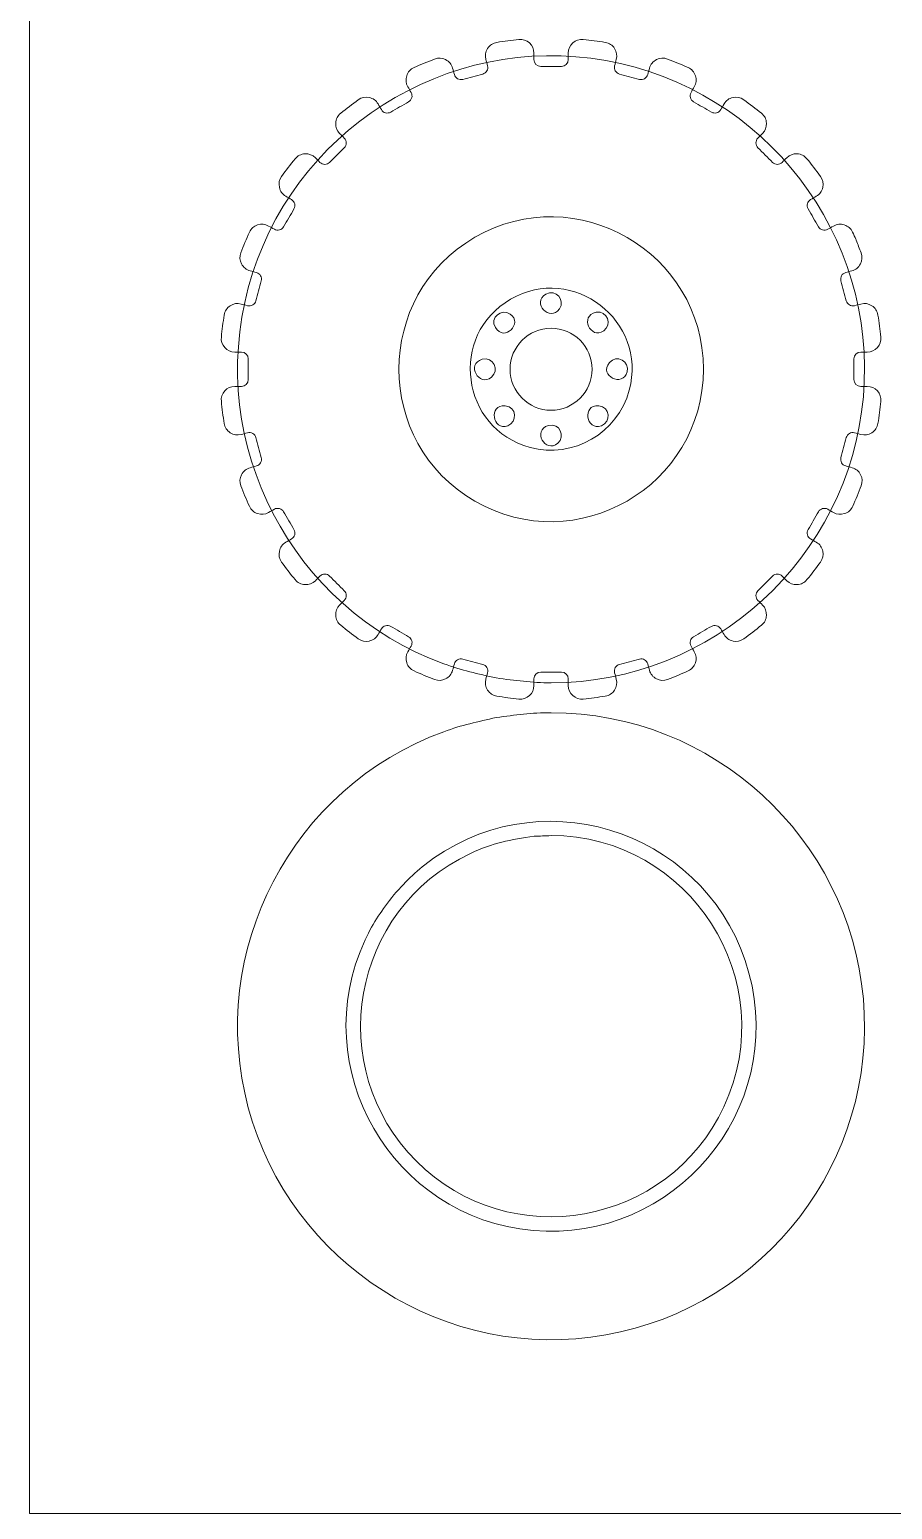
# Model space of a CAD drawing. Header units: centimetres. Extents: x -36.5 to 33.1, y -48.3 to 44.1.
# Drawn here: x -36.49 to -28.91, y -13.5 to -0.5 of the extents above; entities that cross this region are included whole.
import ezdxf

# ---------------------------------------------------------------- set-up
doc = ezdxf.new("R2010")
doc.units = ezdxf.units.CM
doc.header["$MEASUREMENT"] = 0
doc.layers.add('Camada 1', color=7, linetype='Continuous')

msp = doc.modelspace()

# ---------------------------------------------------------------- linework, layer by layer
at = {"layer": 'Camada 1', "color": 2, "lineweight": 20}
msp.add_open_spline([(-36.4923, -13.5388), (-36.4923, -13.5388), (-13.6923, -13.5388), (-13.6923, -13.5388), (-13.6923, -13.5388), (-13.6923, -13.5388), (-13.6923, 21.2612), (-13.6923, 21.2612), (-13.6923, 21.2612), (-13.6923, 21.2612), (-36.4923, 21.2612), (-36.4923, 21.2612), (-36.4923, 21.2612), (-36.4923, 21.2612), (-36.4923, -13.5388), (-36.4923, -13.5388), (-36.4923, -13.5388), (-36.4923, -13.5388), (-36.4923, -13.5388), (-36.4923, -13.5388)], degree=3, knots=[0, 0, 0, 0, 0.16666667, 0.16666667, 0.16666667, 0.16666667, 0.33333333, 0.33333333, 0.33333333, 0.33333333, 0.5, 0.5, 0.5, 0.5, 0.66666667, 0.66666667, 0.66666667, 0.66666667, 1, 1, 1, 1], dxfattribs=at)
at = {"layer": 'Camada 1', "color": 140, "lineweight": 9}
for points, knots in [([(-32.39225, -6.19936), (-32.55571, -6.16287), (-32.69401, -6.13343), (-32.85433, -6.07492), (-32.85433, -6.07492), (-34.19015, -5.58736), (-34.94148, -4.1492), (-34.57061, -2.77238), (-34.57061, -2.77238), (-34.20051, -1.39841), (-32.83141, -0.52658), (-31.42992, -0.77582), (-31.42992, -0.77582), (-30.03006, -1.02476), (-29.04179, -2.31318), (-29.1675, -3.72993), (-29.1675, -3.72993), (-29.29306, -5.14485), (-30.48994, -6.24285), (-31.91109, -6.24198), (-31.91109, -6.24198), (-32.08318, -6.24188), (-32.22489, -6.22166), (-32.39225, -6.19936)], [0, 0, 0, 0, 0.14285714, 0.14285714, 0.14285714, 0.14285714, 0.28571429, 0.28571429, 0.28571429, 0.28571429, 0.42857143, 0.42857143, 0.42857143, 0.42857143, 0.57142857, 0.57142857, 0.57142857, 0.57142857, 0.71428571, 0.71428571, 0.71428571, 0.71428571, 1, 1, 1, 1]), ([(-32.58003, -2.32877), (-33.47007, -2.84264), (-33.47008, -4.13272), (-32.58003, -4.64658), (-32.58003, -4.64658), (-31.69, -5.16046), (-30.57274, -4.51541), (-30.57274, -3.48767), (-30.57274, -3.48767), (-30.57274, -2.45991), (-31.68997, -1.81494), (-32.58003, -2.32877)], [0, 0, 0, 0, 0.25, 0.25, 0.25, 0.25, 0.5, 0.5, 0.5, 0.5, 1, 1, 1, 1]), ([(-31.22434, -3.67164), (-31.06109, -3.06206), (-31.71978, -2.5566), (-32.26633, -2.8721), (-32.26633, -2.8721), (-32.81285, -3.18756), (-32.70441, -4.01094), (-32.09489, -4.17428), (-32.09489, -4.17428), (-31.71603, -4.27581), (-31.32581, -4.05057), (-31.22434, -3.67164)], [0, 0, 0, 0, 0.25, 0.25, 0.25, 0.25, 0.5, 0.5, 0.5, 0.5, 1, 1, 1, 1]), ([(-31.95607, -2.82818), (-32.08654, -2.90493), (-31.91857, -3.07486), (-31.83684, -2.95811), (-31.83684, -2.95811), (-31.78487, -2.88387), (-31.86742, -2.77604), (-31.95607, -2.82818)], [0, 0, 0, 0, 0.33333333, 0.33333333, 0.33333333, 0.33333333, 1, 1, 1, 1]), ([(-32.40018, -3.1218), (-32.32338, -3.25234), (-32.15352, -3.08418), (-32.27025, -3.00258), (-32.27025, -3.00258), (-32.34461, -2.95061), (-32.45229, -3.03322), (-32.40018, -3.1218)], [0, 0, 0, 0, 0.33333333, 0.33333333, 0.33333333, 0.33333333, 1, 1, 1, 1]), ([(-31.5157, -2.98772), (-31.6644, -3.01544), (-31.56456, -3.23222), (-31.44813, -3.15069), (-31.44813, -3.15069), (-31.37326, -3.09825), (-31.41505, -2.96895), (-31.5157, -2.98772)], [0, 0, 0, 0, 0.33333333, 0.33333333, 0.33333333, 0.33333333, 1, 1, 1, 1]), ([(-32.51565, -3.40044), (-32.66145, -3.441), (-32.54298, -3.64824), (-32.43414, -3.55688), (-32.43414, -3.55688), (-32.36429, -3.49822), (-32.41681, -3.37296), (-32.51565, -3.40044)], [0, 0, 0, 0, 0.33333333, 0.33333333, 0.33333333, 0.33333333, 1, 1, 1, 1]), ([(-31.39894, -3.42971), (-31.49511, -3.54647), (-31.27932, -3.64828), (-31.24239, -3.51112), (-31.24239, -3.51112), (-31.21885, -3.42362), (-31.33329, -3.34997), (-31.39894, -3.42971)], [0, 0, 0, 0, 0.33333333, 0.33333333, 0.33333333, 0.33333333, 1, 1, 1, 1]), ([(-32.314, -3.80868), (-32.46503, -3.79672), (-32.42469, -4.03224), (-32.29101, -3.98356), (-32.29101, -3.98356), (-32.20548, -3.95241), (-32.21177, -3.81677), (-32.314, -3.80868)], [0, 0, 0, 0, 0.33333333, 0.33333333, 0.33333333, 0.33333333, 1, 1, 1, 1]), ([(-31.49196, -3.80868), (-31.64302, -3.79674), (-31.60264, -4.03224), (-31.46897, -3.98356), (-31.46897, -3.98356), (-31.38347, -3.95241), (-31.38977, -3.81677), (-31.49196, -3.80868)], [0, 0, 0, 0, 0.33333333, 0.33333333, 0.33333333, 0.33333333, 1, 1, 1, 1]), ([(-31.93439, -3.9817), (-32.08019, -4.02226), (-31.96173, -4.2295), (-31.85289, -4.13814), (-31.85289, -4.13814), (-31.78302, -4.07949), (-31.83553, -3.95421), (-31.93439, -3.9817)], [0, 0, 0, 0, 0.33333333, 0.33333333, 0.33333333, 0.33333333, 1, 1, 1, 1]), ([(-33.29209, -8.10364), (-33.396, -8.23925), (-33.47005, -8.3407), (-33.54393, -8.49908), (-33.54393, -8.49908), (-34.07001, -9.62694), (-33.30687, -10.94482), (-32.06949, -11.05314), (-32.06949, -11.05314), (-30.82831, -11.1618), (-29.84749, -9.99672), (-30.17215, -8.79137), (-30.17215, -8.79137), (-30.4959, -7.58936), (-31.92249, -7.06931), (-32.94315, -7.78361), (-32.94315, -7.78361), (-33.08772, -7.8848), (-33.17565, -7.97639), (-33.29209, -8.10364)], [0, 0, 0, 0, 0.16666667, 0.16666667, 0.16666667, 0.16666667, 0.33333333, 0.33333333, 0.33333333, 0.33333333, 0.5, 0.5, 0.5, 0.5, 0.66666667, 0.66666667, 0.66666667, 0.66666667, 1, 1, 1, 1])]:
    msp.add_open_spline(points, degree=3, knots=knots, dxfattribs=at)
at = {"layer": 'Camada 1', "color": 250, "lineweight": 9}
msp.add_open_spline([(-30.68145, -1.05659), (-30.67188, -1.03991), (-30.66233, -1.02321), (-30.65278, -1.00653), (-30.65278, -1.00653), (-30.63504, -0.97558), (-30.63174, -0.9438), (-30.64273, -0.90988), (-30.64273, -0.90988), (-30.65374, -0.87593), (-30.67503, -0.85217), (-30.70756, -0.8375), (-30.70756, -0.8375), (-30.76687, -0.81074), (-30.82703, -0.78581), (-30.88791, -0.7628), (-30.88791, -0.7628), (-30.92123, -0.7502), (-30.9532, -0.75197), (-30.98493, -0.76817), (-30.98493, -0.76817), (-31.0167, -0.7844), (-31.0368, -0.80919), (-31.04615, -0.84362), (-31.04615, -0.84362), (-31.05118, -0.86216), (-31.05622, -0.8807), (-31.06125, -0.89925), (-31.06125, -0.89925), (-31.06987, -0.93108), (-31.10283, -0.95004), (-31.13469, -0.94151), (-31.13469, -0.94151), (-31.19315, -0.92585), (-31.25161, -0.91018), (-31.31008, -0.89452), (-31.31008, -0.89452), (-31.34194, -0.88599), (-31.36099, -0.8531), (-31.35256, -0.82121), (-31.35256, -0.82121), (-31.34764, -0.80262), (-31.34273, -0.78402), (-31.33781, -0.76542), (-31.33781, -0.76542), (-31.3287, -0.73094), (-31.33374, -0.69941), (-31.35315, -0.66948), (-31.35315, -0.66948), (-31.37255, -0.63953), (-31.39925, -0.6221), (-31.43447, -0.61634), (-31.43447, -0.61634), (-31.49871, -0.60584), (-31.56325, -0.59733), (-31.62802, -0.59085), (-31.62802, -0.59085), (-31.66347, -0.58731), (-31.69389, -0.5973), (-31.72035, -0.62116), (-31.72035, -0.62116), (-31.74684, -0.64508), (-31.75985, -0.67421), (-31.75996, -0.7099), (-31.75996, -0.7099), (-31.76002, -0.72911), (-31.76008, -0.74834), (-31.76014, -0.76756), (-31.76014, -0.76756), (-31.76025, -0.80054), (-31.78716, -0.82737), (-31.82014, -0.82737), (-31.82014, -0.82737), (-31.88067, -0.82737), (-31.94118, -0.82737), (-32.00171, -0.82737), (-32.00171, -0.82737), (-32.03469, -0.82737), (-32.0616, -0.80054), (-32.06171, -0.76756), (-32.06171, -0.76756), (-32.06177, -0.74832), (-32.06184, -0.72909), (-32.0619, -0.70985), (-32.0619, -0.70985), (-32.06202, -0.67416), (-32.07504, -0.64504), (-32.10154, -0.62115), (-32.10154, -0.62115), (-32.12799, -0.59729), (-32.15839, -0.58731), (-32.19384, -0.59085), (-32.19384, -0.59085), (-32.25861, -0.59733), (-32.32317, -0.60584), (-32.3874, -0.61634), (-32.3874, -0.61634), (-32.42262, -0.62208), (-32.44932, -0.63954), (-32.46874, -0.66948), (-32.46874, -0.66948), (-32.48813, -0.69941), (-32.49317, -0.73095), (-32.48406, -0.76542), (-32.48406, -0.76542), (-32.47914, -0.78402), (-32.47423, -0.80262), (-32.46931, -0.82121), (-32.46931, -0.82121), (-32.46088, -0.8531), (-32.47993, -0.88598), (-32.51179, -0.89452), (-32.51179, -0.89452), (-32.57025, -0.91018), (-32.62871, -0.92585), (-32.68716, -0.94151), (-32.68716, -0.94151), (-32.71902, -0.95004), (-32.75196, -0.9311), (-32.7606, -0.89926), (-32.7606, -0.89926), (-32.76563, -0.8807), (-32.77068, -0.86212), (-32.77572, -0.84356), (-32.77572, -0.84356), (-32.78507, -0.80914), (-32.80518, -0.78437), (-32.83695, -0.76815), (-32.83695, -0.76815), (-32.86867, -0.75196), (-32.90063, -0.75018), (-32.93395, -0.76278), (-32.93395, -0.76278), (-32.99484, -0.7858), (-33.055, -0.81072), (-33.11433, -0.8375), (-33.11433, -0.8375), (-33.14686, -0.85218), (-33.16813, -0.87596), (-33.17913, -0.9099), (-33.17913, -0.9099), (-33.19012, -0.94383), (-33.18681, -0.9756), (-33.16907, -1.00655), (-33.16907, -1.00655), (-33.15952, -1.02323), (-33.14995, -1.03992), (-33.1404, -1.0566), (-33.1404, -1.0566), (-33.12402, -1.08522), (-33.13391, -1.1219), (-33.16246, -1.13838), (-33.16246, -1.13838), (-33.21487, -1.16865), (-33.26729, -1.19891), (-33.31971, -1.22918), (-33.31971, -1.22918), (-33.34827, -1.24566), (-33.38497, -1.2359), (-33.40156, -1.2074), (-33.40156, -1.2074), (-33.41124, -1.19078), (-33.42091, -1.17416), (-33.43059, -1.15752), (-33.43059, -1.15752), (-33.44851, -1.12667), (-33.47436, -1.10795), (-33.50926, -1.1005), (-33.50926, -1.1005), (-33.54405, -1.09307), (-33.57549, -1.09965), (-33.60437, -1.12042), (-33.60437, -1.12042), (-33.65722, -1.15842), (-33.70888, -1.19807), (-33.75925, -1.23928), (-33.75925, -1.23928), (-33.78687, -1.26186), (-33.80127, -1.29034), (-33.8031, -1.32597), (-33.8031, -1.32597), (-33.80493, -1.3615), (-33.79345, -1.39149), (-33.76839, -1.41672), (-33.76839, -1.41672), (-33.75484, -1.43036), (-33.7413, -1.444), (-33.72775, -1.45762), (-33.72775, -1.45762), (-33.70449, -1.48101), (-33.70453, -1.51904), (-33.72786, -1.54236), (-33.72786, -1.54236), (-33.77067, -1.58516), (-33.81346, -1.62795), (-33.85625, -1.67075), (-33.85625, -1.67075), (-33.87957, -1.69407), (-33.91756, -1.69414), (-33.94096, -1.67091), (-33.94096, -1.67091), (-33.95461, -1.65735), (-33.96827, -1.64379), (-33.98191, -1.63023), (-33.98191, -1.63023), (-34.00716, -1.60516), (-34.03715, -1.5937), (-34.07267, -1.59552), (-34.07267, -1.59552), (-34.10831, -1.59737), (-34.13677, -1.61177), (-34.15937, -1.6394), (-34.15937, -1.6394), (-34.20057, -1.68977), (-34.2402, -1.74142), (-34.27819, -1.79427), (-34.27819, -1.79427), (-34.29897, -1.82315), (-34.30554, -1.85458), (-34.29811, -1.88937), (-34.29811, -1.88937), (-34.29066, -1.92426), (-34.27194, -1.9501), (-34.24109, -1.96804), (-34.24109, -1.96804), (-34.22447, -1.97771), (-34.20784, -1.98738), (-34.19122, -1.99707), (-34.19122, -1.99707), (-34.16272, -2.01365), (-34.15295, -2.05037), (-34.16944, -2.07893), (-34.16944, -2.07893), (-34.1997, -2.13134), (-34.22997, -2.18374), (-34.26023, -2.23616), (-34.26023, -2.23616), (-34.27672, -2.26472), (-34.3134, -2.27462), (-34.34202, -2.25821), (-34.34202, -2.25821), (-34.35871, -2.24865), (-34.37541, -2.23908), (-34.39211, -2.22952), (-34.39211, -2.22952), (-34.42305, -2.2118), (-34.45481, -2.20848), (-34.48873, -2.21948), (-34.48873, -2.21948), (-34.52267, -2.23048), (-34.54644, -2.25176), (-34.56113, -2.28429), (-34.56113, -2.28429), (-34.5879, -2.3436), (-34.61281, -2.40377), (-34.63583, -2.46465), (-34.63583, -2.46465), (-34.64844, -2.49796), (-34.64667, -2.52994), (-34.63047, -2.56167), (-34.63047, -2.56167), (-34.61424, -2.59346), (-34.58945, -2.61357), (-34.55501, -2.62292), (-34.55501, -2.62292), (-34.53646, -2.62794), (-34.51789, -2.63298), (-34.49933, -2.63802), (-34.49933, -2.63802), (-34.46752, -2.64666), (-34.44857, -2.6796), (-34.4571, -2.71145), (-34.4571, -2.71145), (-34.47276, -2.76992), (-34.48843, -2.82837), (-34.50409, -2.88683), (-34.50409, -2.88683), (-34.51263, -2.91868), (-34.54551, -2.93774), (-34.57739, -2.92931), (-34.57739, -2.92931), (-34.59599, -2.92439), (-34.6146, -2.91948), (-34.63321, -2.91456), (-34.63321, -2.91456), (-34.66769, -2.90546), (-34.69921, -2.9105), (-34.72914, -2.9299), (-34.72914, -2.9299), (-34.75909, -2.9493), (-34.77653, -2.976), (-34.78229, -3.01122), (-34.78229, -3.01122), (-34.79279, -3.07546), (-34.8013, -3.14001), (-34.80778, -3.20477), (-34.80778, -3.20477), (-34.81132, -3.24022), (-34.80132, -3.27064), (-34.77747, -3.2971), (-34.77747, -3.2971), (-34.75355, -3.3236), (-34.72441, -3.3366), (-34.68873, -3.33671), (-34.68873, -3.33671), (-34.6695, -3.33677), (-34.65028, -3.33683), (-34.63105, -3.33689), (-34.63105, -3.33689), (-34.59808, -3.337), (-34.57125, -3.36392), (-34.57125, -3.39689), (-34.57125, -3.39689), (-34.57125, -3.45742), (-34.57125, -3.51795), (-34.57125, -3.57848), (-34.57125, -3.57848), (-34.57125, -3.61145), (-34.59808, -3.63837), (-34.63105, -3.63848), (-34.63105, -3.63848), (-34.6503, -3.63854), (-34.66954, -3.63861), (-34.68877, -3.63867), (-34.68877, -3.63867), (-34.72445, -3.63879), (-34.75359, -3.6518), (-34.77748, -3.67829), (-34.77748, -3.67829), (-34.80132, -3.70475), (-34.81132, -3.73516), (-34.80778, -3.77061), (-34.80778, -3.77061), (-34.8013, -3.83537), (-34.79279, -3.89992), (-34.78229, -3.96416), (-34.78229, -3.96416), (-34.77653, -3.99938), (-34.75909, -4.02608), (-34.72914, -4.04548), (-34.72914, -4.04548), (-34.69921, -4.06488), (-34.66769, -4.06992), (-34.63321, -4.06082), (-34.63321, -4.06082), (-34.6146, -4.0559), (-34.59599, -4.05099), (-34.57739, -4.04607), (-34.57739, -4.04607), (-34.54551, -4.03764), (-34.51263, -4.0567), (-34.50409, -4.08855), (-34.50409, -4.08855), (-34.48843, -4.14701), (-34.47276, -4.20548), (-34.4571, -4.26393), (-34.4571, -4.26393), (-34.44857, -4.29579), (-34.46752, -4.32873), (-34.49935, -4.33737), (-34.49935, -4.33737), (-34.51792, -4.3424), (-34.53649, -4.34745), (-34.55506, -4.35249), (-34.55506, -4.35249), (-34.58947, -4.36184), (-34.61424, -4.38195), (-34.63047, -4.41371), (-34.63047, -4.41371), (-34.64665, -4.44544), (-34.64843, -4.4774), (-34.63583, -4.51072), (-34.63583, -4.51072), (-34.61281, -4.57161), (-34.58789, -4.63176), (-34.56112, -4.69109), (-34.56112, -4.69109), (-34.54643, -4.72362), (-34.52266, -4.7449), (-34.48871, -4.75589), (-34.48871, -4.75589), (-34.45479, -4.76688), (-34.42301, -4.76357), (-34.39206, -4.74584), (-34.39206, -4.74584), (-34.37538, -4.73628), (-34.35869, -4.72672), (-34.34201, -4.71717), (-34.34201, -4.71717), (-34.31339, -4.70079), (-34.27672, -4.71068), (-34.26023, -4.73924), (-34.26023, -4.73924), (-34.22997, -4.79165), (-34.1997, -4.84407), (-34.16944, -4.89648), (-34.16944, -4.89648), (-34.15295, -4.92504), (-34.16272, -4.96175), (-34.19122, -4.97834), (-34.19122, -4.97834), (-34.20784, -4.98802), (-34.22447, -4.99769), (-34.24109, -5.00736), (-34.24109, -5.00736), (-34.27194, -5.0253), (-34.29067, -5.05114), (-34.29813, -5.08605), (-34.29813, -5.08605), (-34.30555, -5.12084), (-34.29895, -5.15226), (-34.27818, -5.18115), (-34.27818, -5.18115), (-34.24019, -5.234), (-34.20057, -5.28566), (-34.15935, -5.33602), (-34.15935, -5.33602), (-34.13675, -5.36363), (-34.10827, -5.37802), (-34.07265, -5.37987), (-34.07265, -5.37987), (-34.03713, -5.38169), (-34.00715, -5.37022), (-33.98191, -5.34516), (-33.98191, -5.34516), (-33.96826, -5.3316), (-33.95461, -5.31804), (-33.94096, -5.30448), (-33.94096, -5.30448), (-33.91756, -5.28125), (-33.87957, -5.28132), (-33.85625, -5.30463), (-33.85625, -5.30463), (-33.81346, -5.34743), (-33.77065, -5.39022), (-33.72786, -5.43303), (-33.72786, -5.43303), (-33.70453, -5.45636), (-33.70449, -5.49437), (-33.72775, -5.51776), (-33.72775, -5.51776), (-33.7413, -5.53138), (-33.75484, -5.54502), (-33.76839, -5.55866), (-33.76839, -5.55866), (-33.79345, -5.58389), (-33.80493, -5.61388), (-33.8031, -5.64941), (-33.8031, -5.64941), (-33.80127, -5.68504), (-33.78687, -5.71352), (-33.75925, -5.7361), (-33.75925, -5.7361), (-33.70888, -5.77731), (-33.65722, -5.81696), (-33.60437, -5.85496), (-33.60437, -5.85496), (-33.57549, -5.87573), (-33.54405, -5.88231), (-33.50926, -5.87488), (-33.50926, -5.87488), (-33.47436, -5.86743), (-33.44851, -5.84871), (-33.43059, -5.81786), (-33.43059, -5.81786), (-33.42091, -5.80122), (-33.41124, -5.7846), (-33.40156, -5.76798), (-33.40156, -5.76798), (-33.38497, -5.73948), (-33.34827, -5.72972), (-33.31971, -5.7462), (-33.31971, -5.7462), (-33.26729, -5.77647), (-33.21489, -5.80673), (-33.16247, -5.837), (-33.16247, -5.837), (-33.13391, -5.85348), (-33.12402, -5.89016), (-33.1404, -5.91878), (-33.1404, -5.91878), (-33.14995, -5.93546), (-33.15952, -5.95215), (-33.16907, -5.96883), (-33.16907, -5.96883), (-33.18681, -5.99978), (-33.19012, -6.03155), (-33.17913, -6.06548), (-33.17913, -6.06548), (-33.16813, -6.09944), (-33.14686, -6.1232), (-33.11433, -6.13788), (-33.11433, -6.13788), (-33.05501, -6.16466), (-32.99484, -6.18956), (-32.93397, -6.21258), (-32.93397, -6.21258), (-32.90065, -6.22518), (-32.86869, -6.22342), (-32.83697, -6.20723), (-32.83697, -6.20723), (-32.80519, -6.19101), (-32.78508, -6.16624), (-32.77572, -6.13181), (-32.77572, -6.13181), (-32.77067, -6.11325), (-32.76563, -6.09468), (-32.7606, -6.07612), (-32.7606, -6.07612), (-32.75196, -6.04428), (-32.71902, -6.02534), (-32.68716, -6.03387), (-32.68716, -6.03387), (-32.62871, -6.04953), (-32.57026, -6.0652), (-32.51179, -6.08086), (-32.51179, -6.08086), (-32.47993, -6.0894), (-32.46088, -6.12228), (-32.46931, -6.15417), (-32.46931, -6.15417), (-32.47423, -6.17276), (-32.47914, -6.19134), (-32.48406, -6.20994), (-32.48406, -6.20994), (-32.49318, -6.24442), (-32.48813, -6.27596), (-32.46873, -6.30588), (-32.46873, -6.30588), (-32.44932, -6.33582), (-32.42262, -6.35328), (-32.38741, -6.35903), (-32.38741, -6.35903), (-32.32317, -6.36953), (-32.25861, -6.37804), (-32.19384, -6.38452), (-32.19384, -6.38452), (-32.15839, -6.38806), (-32.12799, -6.37808), (-32.10154, -6.35422), (-32.10154, -6.35422), (-32.07504, -6.33033), (-32.06202, -6.3012), (-32.0619, -6.26552), (-32.0619, -6.26552), (-32.06184, -6.24628), (-32.06177, -6.22704), (-32.06171, -6.20781), (-32.06171, -6.20781), (-32.0616, -6.17483), (-32.03469, -6.148), (-32.00171, -6.148), (-32.00171, -6.148), (-31.94119, -6.148), (-31.88067, -6.148), (-31.82015, -6.148), (-31.82015, -6.148), (-31.78719, -6.148), (-31.76027, -6.17481), (-31.76015, -6.20777), (-31.76015, -6.20777), (-31.76008, -6.22701), (-31.76002, -6.24624), (-31.75996, -6.26547), (-31.75996, -6.26547), (-31.75985, -6.30116), (-31.74684, -6.33029), (-31.72035, -6.35421), (-31.72035, -6.35421), (-31.69389, -6.37806), (-31.66347, -6.38806), (-31.62802, -6.38452), (-31.62802, -6.38452), (-31.56325, -6.37804), (-31.49869, -6.36953), (-31.43446, -6.35903), (-31.43446, -6.35903), (-31.39925, -6.35328), (-31.37255, -6.33582), (-31.35315, -6.30588), (-31.35315, -6.30588), (-31.33374, -6.27596), (-31.32869, -6.24442), (-31.33781, -6.20994), (-31.33781, -6.20994), (-31.34273, -6.19134), (-31.34764, -6.17276), (-31.35256, -6.15417), (-31.35256, -6.15417), (-31.36099, -6.12228), (-31.34194, -6.08939), (-31.31008, -6.08086), (-31.31008, -6.08086), (-31.25161, -6.0652), (-31.19315, -6.04953), (-31.13469, -6.03387), (-31.13469, -6.03387), (-31.10283, -6.02534), (-31.06987, -6.0443), (-31.06125, -6.07613), (-31.06125, -6.07613), (-31.05622, -6.09468), (-31.05118, -6.11322), (-31.04615, -6.13176), (-31.04615, -6.13176), (-31.0368, -6.16622), (-31.01669, -6.19098), (-30.9849, -6.20721), (-30.9849, -6.20721), (-30.95317, -6.22341), (-30.92121, -6.22517), (-30.88788, -6.21257), (-30.88788, -6.21257), (-30.82702, -6.18956), (-30.76687, -6.16463), (-30.70756, -6.13788), (-30.70756, -6.13788), (-30.67503, -6.12322), (-30.65374, -6.09945), (-30.64273, -6.0655), (-30.64273, -6.0655), (-30.63174, -6.03158), (-30.63504, -5.9998), (-30.65278, -5.96885), (-30.65278, -5.96885), (-30.66233, -5.95217), (-30.67188, -5.93547), (-30.68145, -5.91879), (-30.68145, -5.91879), (-30.69785, -5.89017), (-30.68795, -5.85348), (-30.65939, -5.837), (-30.65939, -5.837), (-30.60697, -5.80673), (-30.55457, -5.77647), (-30.50215, -5.7462), (-30.50215, -5.7462), (-30.47361, -5.72972), (-30.4369, -5.73948), (-30.4203, -5.76797), (-30.4203, -5.76797), (-30.41062, -5.7846), (-30.40095, -5.80125), (-30.39126, -5.81788), (-30.39126, -5.81788), (-30.37331, -5.84872), (-30.34747, -5.86744), (-30.31258, -5.87488), (-30.31258, -5.87488), (-30.27779, -5.88231), (-30.24637, -5.87571), (-30.21749, -5.85495), (-30.21749, -5.85495), (-30.16464, -5.81696), (-30.11299, -5.77732), (-30.06262, -5.7361), (-30.06262, -5.7361), (-30.03501, -5.71352), (-30.02061, -5.68504), (-30.01877, -5.64941), (-30.01877, -5.64941), (-30.01695, -5.61388), (-30.02842, -5.58389), (-30.05349, -5.55866), (-30.05349, -5.55866), (-30.06703, -5.54501), (-30.08058, -5.53138), (-30.09413, -5.51775), (-30.09413, -5.51775), (-30.11739, -5.49435), (-30.11733, -5.45634), (-30.09401, -5.43302), (-30.09401, -5.43302), (-30.05121, -5.39022), (-30.0084, -5.34742), (-29.96561, -5.30462), (-29.96561, -5.30462), (-29.94228, -5.28129), (-29.90425, -5.28124), (-29.88087, -5.30451), (-29.88087, -5.30451), (-29.86723, -5.31807), (-29.85359, -5.33162), (-29.83995, -5.34516), (-29.83995, -5.34516), (-29.81471, -5.37022), (-29.78473, -5.38169), (-29.74921, -5.37987), (-29.74921, -5.37987), (-29.71359, -5.37802), (-29.68511, -5.36363), (-29.66251, -5.33602), (-29.66251, -5.33602), (-29.62129, -5.28564), (-29.58163, -5.23398), (-29.54364, -5.18112), (-29.54364, -5.18112), (-29.52288, -5.15224), (-29.51632, -5.12081), (-29.52375, -5.08602), (-29.52375, -5.08602), (-29.5312, -5.05113), (-29.54992, -5.0253), (-29.58077, -5.00736), (-29.58077, -5.00736), (-29.59739, -4.99769), (-29.61401, -4.98802), (-29.63063, -4.97834), (-29.63063, -4.97834), (-29.65913, -4.96175), (-29.6689, -4.92504), (-29.65241, -4.89648), (-29.65241, -4.89648), (-29.62215, -4.84407), (-29.59189, -4.79165), (-29.56163, -4.73924), (-29.56163, -4.73924), (-29.54514, -4.71068), (-29.50845, -4.70078), (-29.47983, -4.71718), (-29.47983, -4.71718), (-29.46313, -4.72676), (-29.44644, -4.73631), (-29.42974, -4.74587), (-29.42974, -4.74587), (-29.39879, -4.76358), (-29.36704, -4.76688), (-29.33311, -4.75589), (-29.33311, -4.75589), (-29.29918, -4.74489), (-29.27541, -4.72361), (-29.26073, -4.69109), (-29.26073, -4.69109), (-29.23397, -4.63178), (-29.20907, -4.57161), (-29.18604, -4.51073), (-29.18604, -4.51073), (-29.17344, -4.47742), (-29.17521, -4.44545), (-29.19139, -4.41374), (-29.19139, -4.41374), (-29.20762, -4.38196), (-29.23239, -4.36185), (-29.26681, -4.35249), (-29.26681, -4.35249), (-29.28538, -4.34744), (-29.30394, -4.3424), (-29.32251, -4.33736), (-29.32251, -4.33736), (-29.35433, -4.32872), (-29.37328, -4.29579), (-29.36475, -4.26393), (-29.36475, -4.26393), (-29.34909, -4.20548), (-29.33343, -4.14701), (-29.31777, -4.08855), (-29.31777, -4.08855), (-29.30923, -4.0567), (-29.27635, -4.03764), (-29.24447, -4.04607), (-29.24447, -4.04607), (-29.22587, -4.05099), (-29.20726, -4.0559), (-29.18865, -4.06082), (-29.18865, -4.06082), (-29.15417, -4.06992), (-29.12265, -4.06488), (-29.09272, -4.04548), (-29.09272, -4.04548), (-29.06277, -4.02608), (-29.04533, -3.99938), (-29.03957, -3.96416), (-29.03957, -3.96416), (-29.02907, -3.89992), (-29.02056, -3.83537), (-29.01408, -3.77061), (-29.01408, -3.77061), (-29.01054, -3.73516), (-29.02054, -3.70475), (-29.04438, -3.67829), (-29.04438, -3.67829), (-29.06827, -3.6518), (-29.09741, -3.63879), (-29.13309, -3.63867), (-29.13309, -3.63867), (-29.15232, -3.63861), (-29.17156, -3.63854), (-29.19081, -3.63848), (-29.19081, -3.63848), (-29.22378, -3.63837), (-29.25061, -3.61145), (-29.25061, -3.57848), (-29.25061, -3.57848), (-29.25061, -3.51795), (-29.25061, -3.45743), (-29.25061, -3.3969), (-29.25061, -3.3969), (-29.25061, -3.36394), (-29.22381, -3.33702), (-29.19084, -3.3369), (-29.19084, -3.3369), (-29.17161, -3.33683), (-29.15237, -3.33677), (-29.13315, -3.33671), (-29.13315, -3.33671), (-29.09746, -3.3366), (-29.06832, -3.3236), (-29.04441, -3.2971), (-29.04441, -3.2971), (-29.02055, -3.27064), (-29.01055, -3.24022), (-29.01409, -3.20477), (-29.01409, -3.20477), (-29.02057, -3.14), (-29.02907, -3.07544), (-29.03958, -3.0112), (-29.03958, -3.0112), (-29.04535, -2.97598), (-29.06281, -2.94929), (-29.09275, -2.92989), (-29.09275, -2.92989), (-29.12267, -2.91048), (-29.15421, -2.90546), (-29.18867, -2.91456), (-29.18867, -2.91456), (-29.20727, -2.91948), (-29.22587, -2.92439), (-29.24446, -2.92931), (-29.24446, -2.92931), (-29.27634, -2.93775), (-29.30923, -2.91869), (-29.31777, -2.88683), (-29.31777, -2.88683), (-29.33343, -2.82837), (-29.34909, -2.7699), (-29.36475, -2.71145), (-29.36475, -2.71145), (-29.37328, -2.67959), (-29.35432, -2.64665), (-29.32248, -2.63801), (-29.32248, -2.63801), (-29.30461, -2.63316), (-29.28675, -2.62832), (-29.26888, -2.62347), (-29.26888, -2.62347), (-29.23452, -2.61413), (-29.2098, -2.5941), (-29.19355, -2.56242), (-29.19355, -2.56242), (-29.17733, -2.5308), (-29.17548, -2.49893), (-29.18793, -2.46564), (-29.18793, -2.46564), (-29.20179, -2.4286), (-29.21562, -2.39154), (-29.22947, -2.3545), (-29.22947, -2.3545), (-29.23059, -2.35152), (-29.23179, -2.34864), (-29.23313, -2.34576), (-29.23313, -2.34576), (-29.24283, -2.32499), (-29.25251, -2.30421), (-29.26219, -2.28342), (-29.26219, -2.28342), (-29.27717, -2.25132), (-29.30093, -2.23047), (-29.33469, -2.21975), (-29.33469, -2.21975), (-29.36841, -2.20905), (-29.39991, -2.21242), (-29.4306, -2.23), (-29.4306, -2.23), (-29.44702, -2.23941), (-29.46342, -2.2488), (-29.47984, -2.25821), (-29.47984, -2.25821), (-29.50845, -2.27462), (-29.54514, -2.26472), (-29.56163, -2.23616), (-29.56163, -2.23616), (-29.59189, -2.18375), (-29.62215, -2.13134), (-29.65241, -2.07893), (-29.65241, -2.07893), (-29.6689, -2.05037), (-29.65913, -2.01366), (-29.63064, -1.99707), (-29.63064, -1.99707), (-29.61401, -1.98738), (-29.59737, -1.9777), (-29.58073, -1.96802), (-29.58073, -1.96802), (-29.54989, -1.95008), (-29.53116, -1.92424), (-29.52372, -1.88934), (-29.52372, -1.88934), (-29.51629, -1.85456), (-29.52289, -1.82313), (-29.54365, -1.79426), (-29.54365, -1.79426), (-29.58165, -1.7414), (-29.62129, -1.68974), (-29.66251, -1.63937), (-29.66251, -1.63937), (-29.68511, -1.61176), (-29.71359, -1.59737), (-29.74921, -1.59552), (-29.74921, -1.59552), (-29.78473, -1.5937), (-29.81471, -1.60517), (-29.83995, -1.63023), (-29.83995, -1.63023), (-29.8536, -1.64379), (-29.86725, -1.65735), (-29.8809, -1.67091), (-29.8809, -1.67091), (-29.9043, -1.69414), (-29.94229, -1.69407), (-29.96561, -1.67076), (-29.96561, -1.67076), (-30.0084, -1.62796), (-30.05121, -1.58516), (-30.09401, -1.54236), (-30.09401, -1.54236), (-30.11733, -1.51904), (-30.11739, -1.48103), (-30.09413, -1.45763), (-30.09413, -1.45763), (-30.08058, -1.444), (-30.06703, -1.43037), (-30.05349, -1.41672), (-30.05349, -1.41672), (-30.02842, -1.39149), (-30.01695, -1.3615), (-30.01877, -1.32597), (-30.01877, -1.32597), (-30.02061, -1.29034), (-30.03501, -1.26186), (-30.06262, -1.23928), (-30.06262, -1.23928), (-30.11299, -1.19806), (-30.16464, -1.15842), (-30.21749, -1.12043), (-30.21749, -1.12043), (-30.24637, -1.09967), (-30.27779, -1.09307), (-30.31258, -1.1005), (-30.31258, -1.1005), (-30.34747, -1.10794), (-30.37331, -1.12666), (-30.39126, -1.1575), (-30.39126, -1.1575), (-30.40095, -1.17413), (-30.41062, -1.19078), (-30.4203, -1.20741), (-30.4203, -1.20741), (-30.4369, -1.2359), (-30.47361, -1.24566), (-30.50215, -1.22918), (-30.50215, -1.22918), (-30.55457, -1.19891), (-30.60697, -1.16865), (-30.65939, -1.13838), (-30.65939, -1.13838), (-30.68795, -1.1219), (-30.69785, -1.08521), (-30.68145, -1.05659)], degree=3, knots=[0, 0, 0, 0, 0.00411523, 0.00411523, 0.00411523, 0.00411523, 0.00823045, 0.00823045, 0.00823045, 0.00823045, 0.01234568, 0.01234568, 0.01234568, 0.01234568, 0.01646091, 0.01646091, 0.01646091, 0.01646091, 0.02057613, 0.02057613, 0.02057613, 0.02057613, 0.02469136, 0.02469136, 0.02469136, 0.02469136, 0.02880658, 0.02880658, 0.02880658, 0.02880658, 0.03292181, 0.03292181, 0.03292181, 0.03292181, 0.03703704, 0.03703704, 0.03703704, 0.03703704, 0.04115226, 0.04115226, 0.04115226, 0.04115226, 0.04526749, 0.04526749, 0.04526749, 0.04526749, 0.04938272, 0.04938272, 0.04938272, 0.04938272, 0.05349794, 0.05349794, 0.05349794, 0.05349794, 0.05761317, 0.05761317, 0.05761317, 0.05761317, 0.0617284, 0.0617284, 0.0617284, 0.0617284, 0.06584362, 0.06584362, 0.06584362, 0.06584362, 0.06995885, 0.06995885, 0.06995885, 0.06995885, 0.07407407, 0.07407407, 0.07407407, 0.07407407, 0.0781893, 0.0781893, 0.0781893, 0.0781893, 0.08230453, 0.08230453, 0.08230453, 0.08230453, 0.08641975, 0.08641975, 0.08641975, 0.08641975, 0.09053498, 0.09053498, 0.09053498, 0.09053498, 0.09465021, 0.09465021, 0.09465021, 0.09465021, 0.09876543, 0.09876543, 0.09876543, 0.09876543, 0.10288066, 0.10288066, 0.10288066, 0.10288066, 0.10699588, 0.10699588, 0.10699588, 0.10699588, 0.11111111, 0.11111111, 0.11111111, 0.11111111, 0.11522634, 0.11522634, 0.11522634, 0.11522634, 0.11934156, 0.11934156, 0.11934156, 0.11934156, 0.12345679, 0.12345679, 0.12345679, 0.12345679, 0.12757202, 0.12757202, 0.12757202, 0.12757202, 0.13168724, 0.13168724, 0.13168724, 0.13168724, 0.13580247, 0.13580247, 0.13580247, 0.13580247, 0.1399177, 0.1399177, 0.1399177, 0.1399177, 0.14403292, 0.14403292, 0.14403292, 0.14403292, 0.14814815, 0.14814815, 0.14814815, 0.14814815, 0.15226337, 0.15226337, 0.15226337, 0.15226337, 0.1563786, 0.1563786, 0.1563786, 0.1563786, 0.16049383, 0.16049383, 0.16049383, 0.16049383, 0.16460905, 0.16460905, 0.16460905, 0.16460905, 0.16872428, 0.16872428, 0.16872428, 0.16872428, 0.17283951, 0.17283951, 0.17283951, 0.17283951, 0.17695473, 0.17695473, 0.17695473, 0.17695473, 0.18106996, 0.18106996, 0.18106996, 0.18106996, 0.18518519, 0.18518519, 0.18518519, 0.18518519, 0.18930041, 0.18930041, 0.18930041, 0.18930041, 0.19341564, 0.19341564, 0.19341564, 0.19341564, 0.19753086, 0.19753086, 0.19753086, 0.19753086, 0.20164609, 0.20164609, 0.20164609, 0.20164609, 0.20576132, 0.20576132, 0.20576132, 0.20576132, 0.20987654, 0.20987654, 0.20987654, 0.20987654, 0.21399177, 0.21399177, 0.21399177, 0.21399177, 0.218107, 0.218107, 0.218107, 0.218107, 0.22222222, 0.22222222, 0.22222222, 0.22222222, 0.22633745, 0.22633745, 0.22633745, 0.22633745, 0.23045267, 0.23045267, 0.23045267, 0.23045267, 0.2345679, 0.2345679, 0.2345679, 0.2345679, 0.23868313, 0.23868313, 0.23868313, 0.23868313, 0.24279835, 0.24279835, 0.24279835, 0.24279835, 0.24691358, 0.24691358, 0.24691358, 0.24691358, 0.25102881, 0.25102881, 0.25102881, 0.25102881, 0.25514403, 0.25514403, 0.25514403, 0.25514403, 0.25925926, 0.25925926, 0.25925926, 0.25925926, 0.26337449, 0.26337449, 0.26337449, 0.26337449, 0.26748971, 0.26748971, 0.26748971, 0.26748971, 0.27160494, 0.27160494, 0.27160494, 0.27160494, 0.27572016, 0.27572016, 0.27572016, 0.27572016, 0.27983539, 0.27983539, 0.27983539, 0.27983539, 0.28395062, 0.28395062, 0.28395062, 0.28395062, 0.28806584, 0.28806584, 0.28806584, 0.28806584, 0.29218107, 0.29218107, 0.29218107, 0.29218107, 0.2962963, 0.2962963, 0.2962963, 0.2962963, 0.30041152, 0.30041152, 0.30041152, 0.30041152, 0.30452675, 0.30452675, 0.30452675, 0.30452675, 0.30864198, 0.30864198, 0.30864198, 0.30864198, 0.3127572, 0.3127572, 0.3127572, 0.3127572, 0.31687243, 0.31687243, 0.31687243, 0.31687243, 0.32098765, 0.32098765, 0.32098765, 0.32098765, 0.32510288, 0.32510288, 0.32510288, 0.32510288, 0.32921811, 0.32921811, 0.32921811, 0.32921811, 0.33333333, 0.33333333, 0.33333333, 0.33333333, 0.33744856, 0.33744856, 0.33744856, 0.33744856, 0.34156379, 0.34156379, 0.34156379, 0.34156379, 0.34567901, 0.34567901, 0.34567901, 0.34567901, 0.34979424, 0.34979424, 0.34979424, 0.34979424, 0.35390947, 0.35390947, 0.35390947, 0.35390947, 0.35802469, 0.35802469, 0.35802469, 0.35802469, 0.36213992, 0.36213992, 0.36213992, 0.36213992, 0.36625514, 0.36625514, 0.36625514, 0.36625514, 0.37037037, 0.37037037, 0.37037037, 0.37037037, 0.3744856, 0.3744856, 0.3744856, 0.3744856, 0.37860082, 0.37860082, 0.37860082, 0.37860082, 0.38271605, 0.38271605, 0.38271605, 0.38271605, 0.38683128, 0.38683128, 0.38683128, 0.38683128, 0.3909465, 0.3909465, 0.3909465, 0.3909465, 0.39506173, 0.39506173, 0.39506173, 0.39506173, 0.39917695, 0.39917695, 0.39917695, 0.39917695, 0.40329218, 0.40329218, 0.40329218, 0.40329218, 0.40740741, 0.40740741, 0.40740741, 0.40740741, 0.41152263, 0.41152263, 0.41152263, 0.41152263, 0.41563786, 0.41563786, 0.41563786, 0.41563786, 0.41975309, 0.41975309, 0.41975309, 0.41975309, 0.42386831, 0.42386831, 0.42386831, 0.42386831, 0.42798354, 0.42798354, 0.42798354, 0.42798354, 0.43209877, 0.43209877, 0.43209877, 0.43209877, 0.43621399, 0.43621399, 0.43621399, 0.43621399, 0.44032922, 0.44032922, 0.44032922, 0.44032922, 0.44444444, 0.44444444, 0.44444444, 0.44444444, 0.44855967, 0.44855967, 0.44855967, 0.44855967, 0.4526749, 0.4526749, 0.4526749, 0.4526749, 0.45679012, 0.45679012, 0.45679012, 0.45679012, 0.46090535, 0.46090535, 0.46090535, 0.46090535, 0.46502058, 0.46502058, 0.46502058, 0.46502058, 0.4691358, 0.4691358, 0.4691358, 0.4691358, 0.47325103, 0.47325103, 0.47325103, 0.47325103, 0.47736626, 0.47736626, 0.47736626, 0.47736626, 0.48148148, 0.48148148, 0.48148148, 0.48148148, 0.48559671, 0.48559671, 0.48559671, 0.48559671, 0.48971193, 0.48971193, 0.48971193, 0.48971193, 0.49382716, 0.49382716, 0.49382716, 0.49382716, 0.49794239, 0.49794239, 0.49794239, 0.49794239, 0.50205761, 0.50205761, 0.50205761, 0.50205761, 0.50617284, 0.50617284, 0.50617284, 0.50617284, 0.51028807, 0.51028807, 0.51028807, 0.51028807, 0.51440329, 0.51440329, 0.51440329, 0.51440329, 0.51851852, 0.51851852, 0.51851852, 0.51851852, 0.52263374, 0.52263374, 0.52263374, 0.52263374, 0.52674897, 0.52674897, 0.52674897, 0.52674897, 0.5308642, 0.5308642, 0.5308642, 0.5308642, 0.53497942, 0.53497942, 0.53497942, 0.53497942, 0.53909465, 0.53909465, 0.53909465, 0.53909465, 0.54320988, 0.54320988, 0.54320988, 0.54320988, 0.5473251, 0.5473251, 0.5473251, 0.5473251, 0.55144033, 0.55144033, 0.55144033, 0.55144033, 0.55555556, 0.55555556, 0.55555556, 0.55555556, 0.55967078, 0.55967078, 0.55967078, 0.55967078, 0.56378601, 0.56378601, 0.56378601, 0.56378601, 0.56790123, 0.56790123, 0.56790123, 0.56790123, 0.57201646, 0.57201646, 0.57201646, 0.57201646, 0.57613169, 0.57613169, 0.57613169, 0.57613169, 0.58024691, 0.58024691, 0.58024691, 0.58024691, 0.58436214, 0.58436214, 0.58436214, 0.58436214, 0.58847737, 0.58847737, 0.58847737, 0.58847737, 0.59259259, 0.59259259, 0.59259259, 0.59259259, 0.59670782, 0.59670782, 0.59670782, 0.59670782, 0.60082305, 0.60082305, 0.60082305, 0.60082305, 0.60493827, 0.60493827, 0.60493827, 0.60493827, 0.6090535, 0.6090535, 0.6090535, 0.6090535, 0.61316872, 0.61316872, 0.61316872, 0.61316872, 0.61728395, 0.61728395, 0.61728395, 0.61728395, 0.62139918, 0.62139918, 0.62139918, 0.62139918, 0.6255144, 0.6255144, 0.6255144, 0.6255144, 0.62962963, 0.62962963, 0.62962963, 0.62962963, 0.63374486, 0.63374486, 0.63374486, 0.63374486, 0.63786008, 0.63786008, 0.63786008, 0.63786008, 0.64197531, 0.64197531, 0.64197531, 0.64197531, 0.64609053, 0.64609053, 0.64609053, 0.64609053, 0.65020576, 0.65020576, 0.65020576, 0.65020576, 0.65432099, 0.65432099, 0.65432099, 0.65432099, 0.65843621, 0.65843621, 0.65843621, 0.65843621, 0.66255144, 0.66255144, 0.66255144, 0.66255144, 0.66666667, 0.66666667, 0.66666667, 0.66666667, 0.67078189, 0.67078189, 0.67078189, 0.67078189, 0.67489712, 0.67489712, 0.67489712, 0.67489712, 0.67901235, 0.67901235, 0.67901235, 0.67901235, 0.68312757, 0.68312757, 0.68312757, 0.68312757, 0.6872428, 0.6872428, 0.6872428, 0.6872428, 0.69135802, 0.69135802, 0.69135802, 0.69135802, 0.69547325, 0.69547325, 0.69547325, 0.69547325, 0.69958848, 0.69958848, 0.69958848, 0.69958848, 0.7037037, 0.7037037, 0.7037037, 0.7037037, 0.70781893, 0.70781893, 0.70781893, 0.70781893, 0.71193416, 0.71193416, 0.71193416, 0.71193416, 0.71604938, 0.71604938, 0.71604938, 0.71604938, 0.72016461, 0.72016461, 0.72016461, 0.72016461, 0.72427984, 0.72427984, 0.72427984, 0.72427984, 0.72839506, 0.72839506, 0.72839506, 0.72839506, 0.73251029, 0.73251029, 0.73251029, 0.73251029, 0.73662551, 0.73662551, 0.73662551, 0.73662551, 0.74074074, 0.74074074, 0.74074074, 0.74074074, 0.74485597, 0.74485597, 0.74485597, 0.74485597, 0.74897119, 0.74897119, 0.74897119, 0.74897119, 0.75308642, 0.75308642, 0.75308642, 0.75308642, 0.75720165, 0.75720165, 0.75720165, 0.75720165, 0.76131687, 0.76131687, 0.76131687, 0.76131687, 0.7654321, 0.7654321, 0.7654321, 0.7654321, 0.76954733, 0.76954733, 0.76954733, 0.76954733, 0.77366255, 0.77366255, 0.77366255, 0.77366255, 0.77777778, 0.77777778, 0.77777778, 0.77777778, 0.781893, 0.781893, 0.781893, 0.781893, 0.78600823, 0.78600823, 0.78600823, 0.78600823, 0.79012346, 0.79012346, 0.79012346, 0.79012346, 0.79423868, 0.79423868, 0.79423868, 0.79423868, 0.79835391, 0.79835391, 0.79835391, 0.79835391, 0.80246914, 0.80246914, 0.80246914, 0.80246914, 0.80658436, 0.80658436, 0.80658436, 0.80658436, 0.81069959, 0.81069959, 0.81069959, 0.81069959, 0.81481481, 0.81481481, 0.81481481, 0.81481481, 0.81893004, 0.81893004, 0.81893004, 0.81893004, 0.82304527, 0.82304527, 0.82304527, 0.82304527, 0.82716049, 0.82716049, 0.82716049, 0.82716049, 0.83127572, 0.83127572, 0.83127572, 0.83127572, 0.83539095, 0.83539095, 0.83539095, 0.83539095, 0.83950617, 0.83950617, 0.83950617, 0.83950617, 0.8436214, 0.8436214, 0.8436214, 0.8436214, 0.84773663, 0.84773663, 0.84773663, 0.84773663, 0.85185185, 0.85185185, 0.85185185, 0.85185185, 0.85596708, 0.85596708, 0.85596708, 0.85596708, 0.8600823, 0.8600823, 0.8600823, 0.8600823, 0.86419753, 0.86419753, 0.86419753, 0.86419753, 0.86831276, 0.86831276, 0.86831276, 0.86831276, 0.87242798, 0.87242798, 0.87242798, 0.87242798, 0.87654321, 0.87654321, 0.87654321, 0.87654321, 0.88065844, 0.88065844, 0.88065844, 0.88065844, 0.88477366, 0.88477366, 0.88477366, 0.88477366, 0.88888889, 0.88888889, 0.88888889, 0.88888889, 0.89300412, 0.89300412, 0.89300412, 0.89300412, 0.89711934, 0.89711934, 0.89711934, 0.89711934, 0.90123457, 0.90123457, 0.90123457, 0.90123457, 0.90534979, 0.90534979, 0.90534979, 0.90534979, 0.90946502, 0.90946502, 0.90946502, 0.90946502, 0.91358025, 0.91358025, 0.91358025, 0.91358025, 0.91769547, 0.91769547, 0.91769547, 0.91769547, 0.9218107, 0.9218107, 0.9218107, 0.9218107, 0.92592593, 0.92592593, 0.92592593, 0.92592593, 0.93004115, 0.93004115, 0.93004115, 0.93004115, 0.93415638, 0.93415638, 0.93415638, 0.93415638, 0.9382716, 0.9382716, 0.9382716, 0.9382716, 0.94238683, 0.94238683, 0.94238683, 0.94238683, 0.94650206, 0.94650206, 0.94650206, 0.94650206, 0.95061728, 0.95061728, 0.95061728, 0.95061728, 0.95473251, 0.95473251, 0.95473251, 0.95473251, 0.95884774, 0.95884774, 0.95884774, 0.95884774, 0.96296296, 0.96296296, 0.96296296, 0.96296296, 0.96707819, 0.96707819, 0.96707819, 0.96707819, 0.97119342, 0.97119342, 0.97119342, 0.97119342, 0.97530864, 0.97530864, 0.97530864, 0.97530864, 0.97942387, 0.97942387, 0.97942387, 0.97942387, 0.98353909, 0.98353909, 0.98353909, 0.98353909, 0.98765432, 0.98765432, 0.98765432, 0.98765432, 0.99176955, 0.99176955, 0.99176955, 0.99176955, 1, 1, 1, 1], dxfattribs=at)
at = {"layer": 'Camada 1', "color": 250, "lineweight": 20}
msp.add_open_spline([(-31.91092, -3.12768), (-32.10975, -3.12768), (-32.27093, -3.28887), (-32.27093, -3.4877), (-32.27093, -3.4877), (-32.27093, -3.68652), (-32.10975, -3.84771), (-31.91092, -3.84771), (-31.91092, -3.84771), (-31.71209, -3.84771), (-31.55091, -3.68652), (-31.55091, -3.4877), (-31.55091, -3.4877), (-31.55091, -3.28887), (-31.71209, -3.12768), (-31.91092, -3.12768)], degree=3, knots=[0, 0, 0, 0, 0.2, 0.2, 0.2, 0.2, 0.4, 0.4, 0.4, 0.4, 0.6, 0.6, 0.6, 0.6, 1, 1, 1, 1], dxfattribs=at)
at = {"layer": 'Camada 1', "lineweight": 9}
for points, knots in [([(-32.39226, -6.54726), (-32.55573, -6.58376), (-32.69403, -6.61319), (-32.85435, -6.6717), (-32.85435, -6.6717), (-34.19016, -7.15926), (-34.94148, -8.59743), (-34.57062, -9.97425), (-34.57062, -9.97425), (-34.20051, -11.34821), (-32.83143, -12.22005), (-31.42993, -11.97081), (-31.42993, -11.97081), (-30.03007, -11.72187), (-29.0418, -10.43344), (-29.1675, -9.0167), (-29.1675, -9.0167), (-29.29306, -7.60178), (-30.48994, -6.50378), (-31.9111, -6.50464), (-31.9111, -6.50464), (-32.08318, -6.50475), (-32.2249, -6.52497), (-32.39226, -6.54726)], [0, 0, 0, 0, 0.14285714, 0.14285714, 0.14285714, 0.14285714, 0.28571429, 0.28571429, 0.28571429, 0.28571429, 0.42857143, 0.42857143, 0.42857143, 0.42857143, 0.57142857, 0.57142857, 0.57142857, 0.57142857, 0.71428571, 0.71428571, 0.71428571, 0.71428571, 1, 1, 1, 1]), ([(-32.05847, -7.59057), (-32.26751, -7.6184), (-32.42344, -7.65003), (-32.61894, -7.74128), (-32.61894, -7.74128), (-33.66997, -8.23185), (-33.91501, -9.62414), (-33.09448, -10.4439), (-33.09448, -10.4439), (-32.27224, -11.26536), (-30.88121, -11.01369), (-30.39245, -9.96585), (-30.39245, -9.96585), (-29.87707, -8.86094), (-30.69151, -7.5832), (-31.9111, -7.58398), (-31.9111, -7.58398), (-31.96023, -7.58618), (-32.00934, -7.58837), (-32.05847, -7.59057)], [0, 0, 0, 0, 0.16666667, 0.16666667, 0.16666667, 0.16666667, 0.33333333, 0.33333333, 0.33333333, 0.33333333, 0.5, 0.5, 0.5, 0.5, 0.66666667, 0.66666667, 0.66666667, 0.66666667, 1, 1, 1, 1])]:
    msp.add_open_spline(points, degree=3, knots=knots, dxfattribs=at)

doc.saveas('drawing.dxf')
